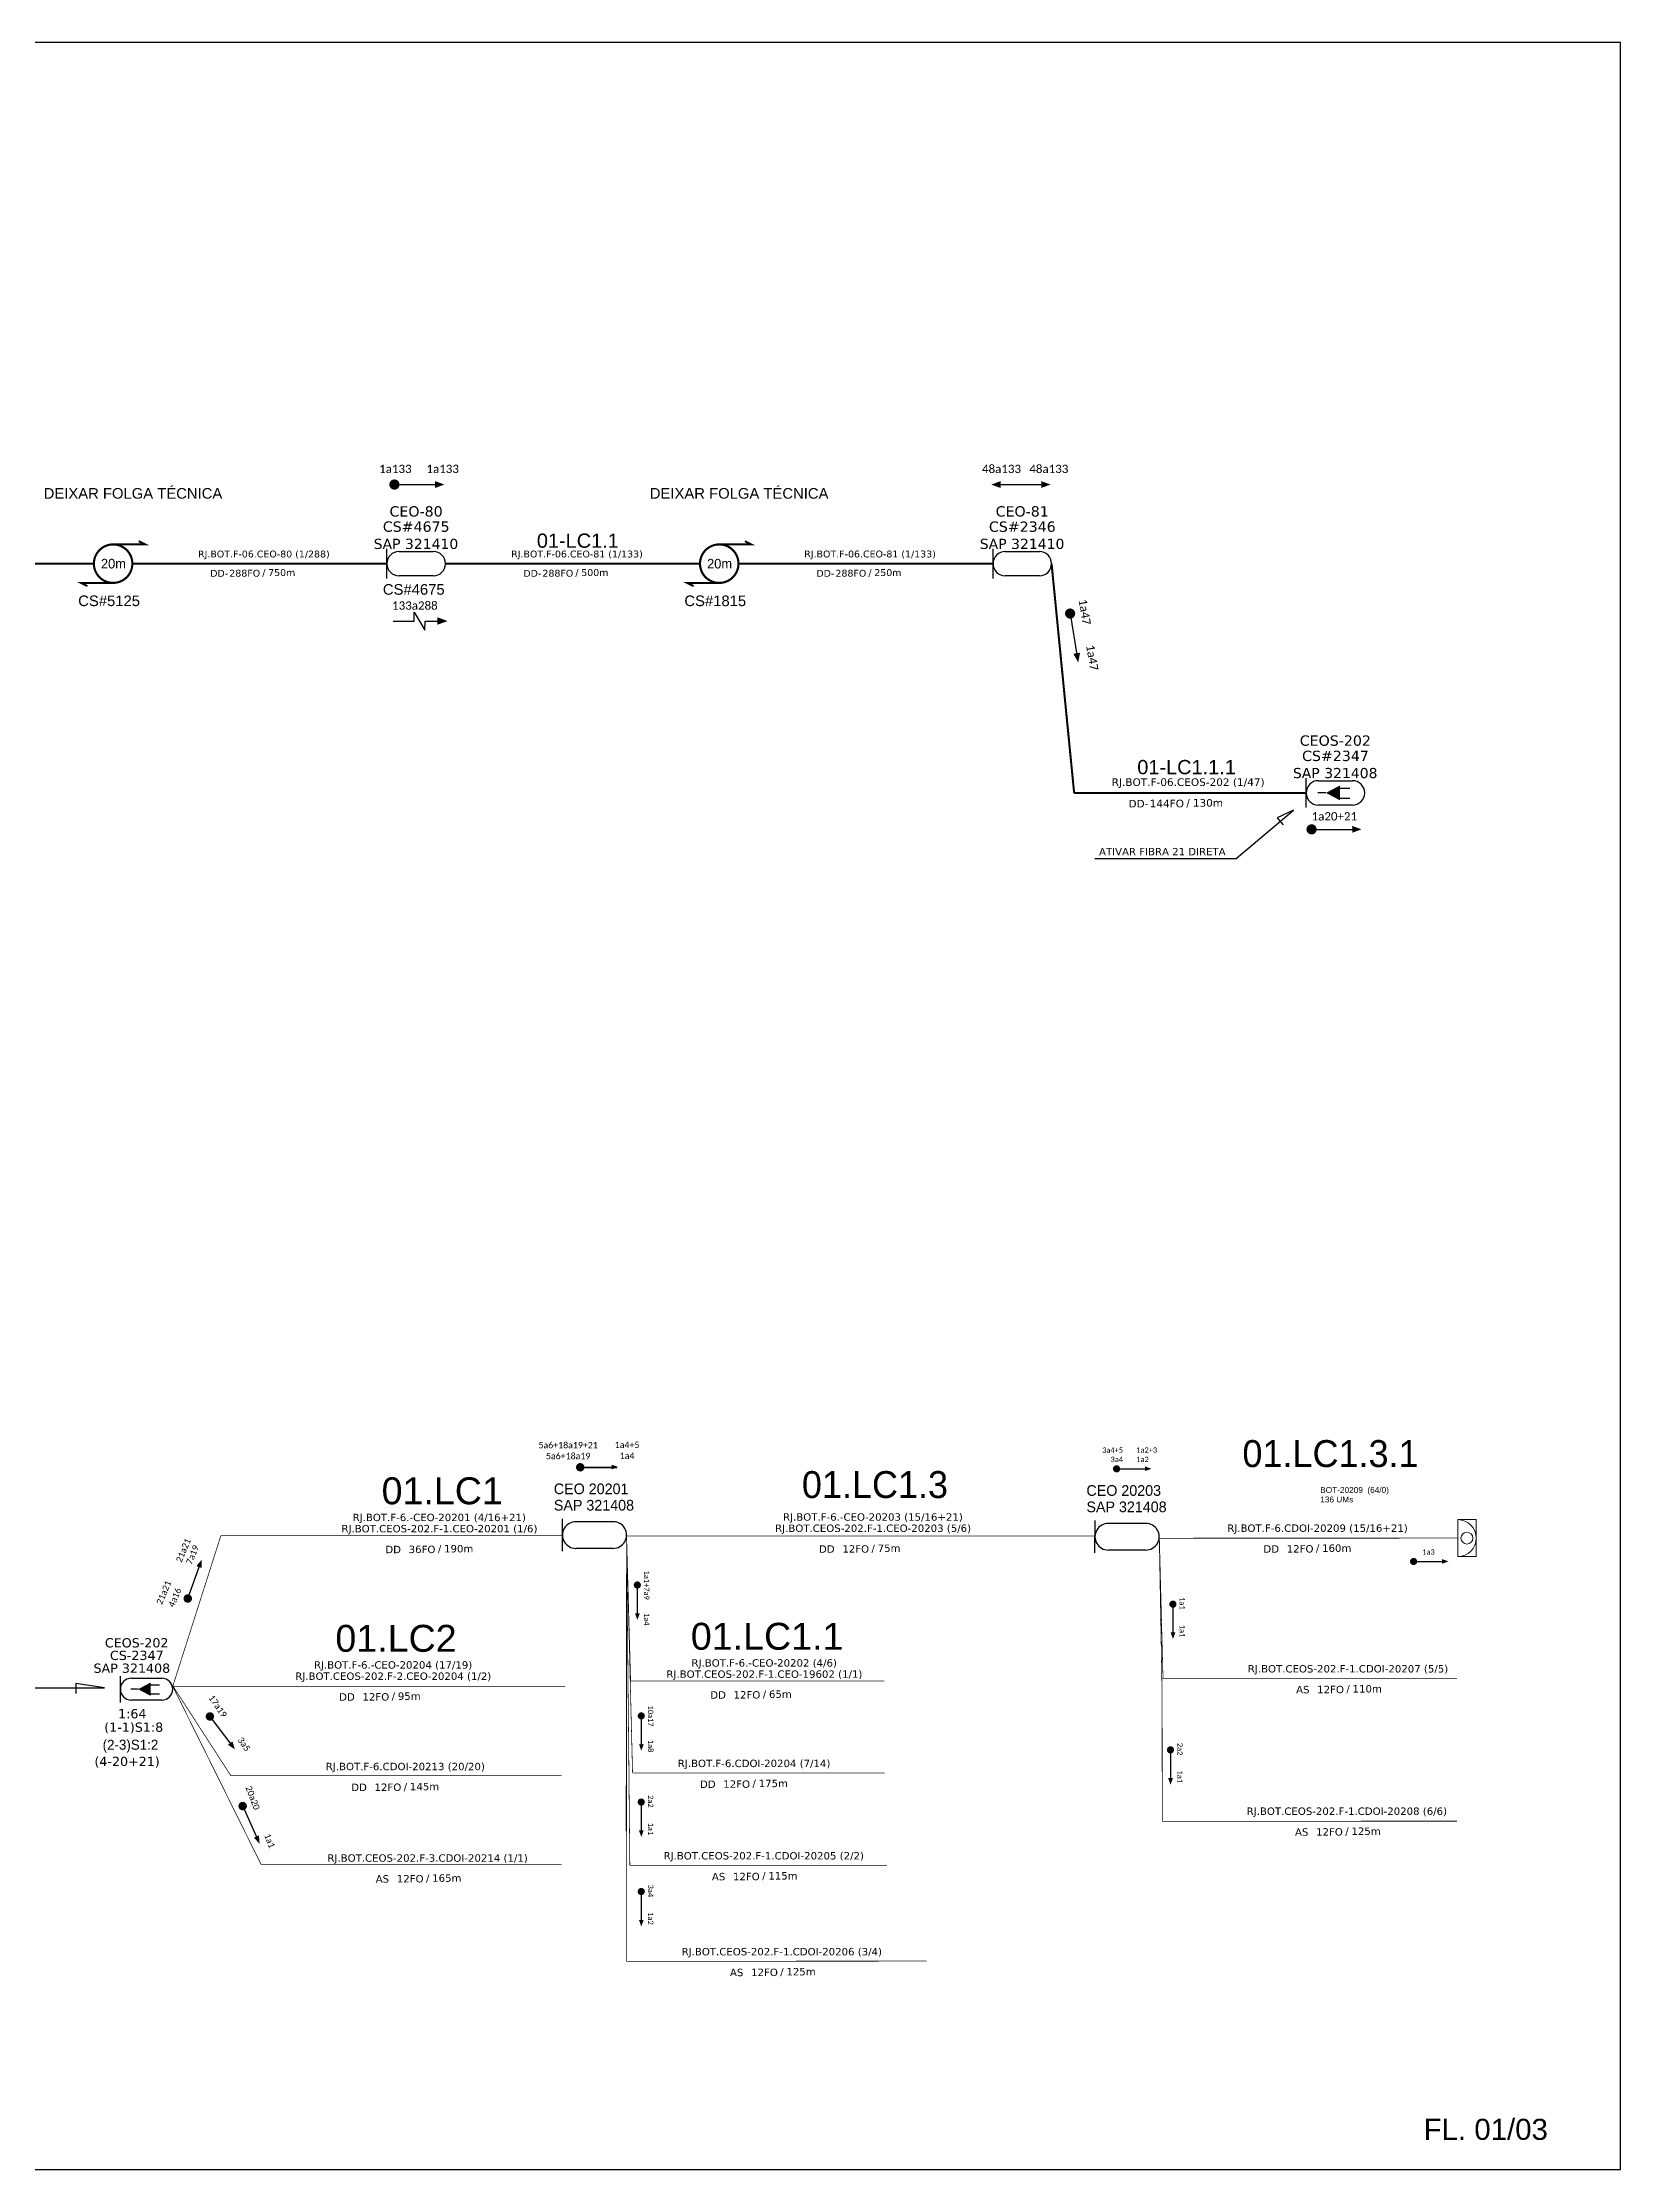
# Model space of a CAD drawing. Header units: inches. Extents: x 3370 to 6145, y 84 to 678.
# Drawn here: x 3768 to 4208, y 84 to 678 of the extents above; entities that cross this region are included whole.
import ezdxf
from ezdxf.enums import TextEntityAlignment as Align

# ---------------------------------------------------------------- set-up
doc = ezdxf.new("R2010")
doc.units = ezdxf.units.IN
doc.header["$MEASUREMENT"] = 0
doc.linetypes.add('ARILSUPP', pattern=[2.98, 1.42, -0.71, 0.14, -0.71])
for name, color, linetype, lineweight in [("20.0-LEGENDA DOS CDO'S", 1, 'Continuous', 0), ('20.1-CDO_INTERIOR', 1, 'Continuous', 0), ('40.1-ETIQUETAS', 1, 'Continuous', 20)]:
    doc.layers.add(name, color=color, linetype=linetype, lineweight=lineweight)
for name, color, linetype in [('20.4-CEOS', 1, 'Continuous'), ('20.5-CABO AÉREO', 1, 'Continuous'), ('CAP a instalar', 1, 'Continuous'), ('CEO', 1, 'Continuous'), ('LC1', 3, 'Continuous'), ('SETA', 7, 'Continuous'), ('surveys', 7, 'Continuous'), ('surveys legendas', 7, 'Continuous'), ('texto', 255, 'Continuous'), ('Txtruas', 150, 'Continuous')]:
    doc.layers.add(name, color=color, linetype=linetype)
doc.styles.add('ARIAL', font='arial.ttf')
doc.styles.add('siredit', font='verdana.ttf')
doc.linetypes.add('FENCELINE1', pattern='A,0.25,-0.1,[133,ltypeshp.shx,S=0.1,R=0,X=-0.1,Y=0],-0.1,1', length=1.45)

# ---------------------------------------------------------------- blocks, each defined once
blk = doc.blocks.new('A$C0CDF1BB7')
at = {"layer": 'Txtruas'}
blk.add_line((9.78, 5.66), (2.58, 5.66), dxfattribs=at)
for points in [[(0, 0), (0.01, 6.19)], [(9.77, 0.52), (2.57, 0.52)]]:
    blk.add_lwpolyline(points, dxfattribs=at)
for centre, start, end in [((2.57, 3.09), 89.9211, 269.9225), ((9.78, 3.09), 269.9211, 89.9225)]:
    blk.add_arc(centre, 2.57, start, end, dxfattribs=at)
blk = doc.blocks.new('ETIQUETA_RS5F')
at = {"layer": '40.1-ETIQUETAS', "color": 0, "style": 'siredit'}
blk.add_text('/', height=1.5, dxfattribs=at).set_placement((1.55, -1.95), align=Align.MIDDLE_RIGHT)
for tag, p in [('ETIQUETA_R_PRIMARIA', (1.18, 4.1)), ('ETIQUETA_R_SECUNDARIA', (1.18, 2.1)), ('F_ATIVAS/F_MORTAS', (1.11, -4.24))]:
    blk.add_attdef(tag, text='', height=1.5, dxfattribs=at).set_placement(p, align=Align.MIDDLE_CENTER)
for tag, p in [('TIPO_CABO', (-6.62, -2.12)), ('CAP_CABO', (0.37, -2.09))]:
    blk.add_attdef(tag, text='', height=1.5, dxfattribs=at).set_placement(p, align=Align.MIDDLE_RIGHT)
blk.add_attdef('METROS', text='', height=1.5, dxfattribs=at).set_placement((2.11, -1.95), align=Align.MIDDLE_LEFT)
for tag, p in [('FUSÃO_1', (0.82, -8.39)), ('FUSÃO_2', (0.82, -10.6)), ('FUSÃO_3', (0.82, -12.93)), ('FUSÃO_4', (0.82, -15.14)), ('FUSÃO_5', (0.82, -17.16))]:
    blk.add_attdef(tag, text='', height=1.5, dxfattribs=at).set_placement(p, align=Align.CENTER)
blk = doc.blocks.new('CDOI_INT')
at = {"layer": '20.1-CDO_INTERIOR', "color": 0, "lineweight": 18}
blk.add_lwpolyline([(4.25, -4.25), (4.25, 4.25), (0, 4.25), (0, -4.25)], close=True, dxfattribs=at)
blk.add_circle((2.12, 0), 1.36, dxfattribs=at)
blk.add_arc((0, 0), 4.25, 270, 90, dxfattribs=at)
at = {"layer": "20.0-LEGENDA DOS CDO'S", "color": 0, "style": 'ARIAL'}
for tag, p in [('CDO_N', (-0.08, 10.38)), ('SPLITER_1', (21.18, 10.38)), ('SPLITER_2', (21.19, 8.68)), ('SAP', (-0.08, 6.23)), ('SURVEY', (-0.08, 8.2)), ('1:XX', (5.94, -2.22)), ('UMS', (5.94, -4.24))]:
    blk.add_attdef(tag, p, '', height=1.36, dxfattribs=at)
blk.add_attdef('FIBRAS_UTILIZADAS', text='', height=1.36, dxfattribs=at).set_placement((15.34, 10.38), align=Align.CENTER)

msp = doc.modelspace()

# ---------------------------------------------------------------- linework, layer by layer
msp.add_lwpolyline([(3369.92, 84.05), (4208.49, 84.05), (4208.49, 678.05), (3369.92, 678.05), (3369.92, 84.05)])
at = {"color": 0}
for points, const_width in [([(3865.22, 554.61, 1), (3866.65, 554.61, 1)], 1.42), ([(3787.34, 537.89, 1.000012), (3787.34, 527.14, 0.999978)], 0.597), ([(3956.69, 537.89, 1.000012), (3956.69, 527.14, 0.999978)], 0.597), ([(4054.6, 519.28, 1), (4054.83, 517.88, 1)], 1.42), ([(3917.85, 280.74, 1), (3917.85, 279.56, 1)], 1.17), ([(3807.99, 242.95, 1), (3808.39, 244.06, 1)], 1.18), ([(3933.8, 247.77, 1), (3933.8, 246.77, 1)], 1), ([(3814.03, 211.03, 1), (3814.74, 210.09, 1)], 1.18), ([(3934.9, 211.23, 1), (3934.9, 210.23, 1)], 1), ([(3823.3, 186.08, 1), (3823.78, 185, 1)], 1.18), ([(3934.9, 187.16, 1), (3934.9, 186.16, 1)], 1), ([(3934.9, 162.16, 1), (3934.9, 161.16, 1)], 1)]:
    msp.add_lwpolyline(points, format="xyb", close=True, dxfattribs=dict(at, const_width=const_width))
for points in [[(3865.94, 554.61), (3877.29, 554.61)], [(4035.29, 554.61), (4046.64, 554.61)], [(3871.47, 516.47), (3871.47, 518.99), (3874.47, 513.96), (3874.48, 516.47)]]:
    msp.add_lwpolyline(points, dxfattribs=at)
at = {"color": 0, "const_width": 0.56}
for points in [[(3787.34, 537.89), (3796.3, 537.89), (3794.51, 538.79)], [(3956.69, 537.89), (3965.65, 537.89), (3963.86, 538.79)], [(3787.34, 527.14), (3778.38, 527.14), (3780.17, 526.24)], [(3956.69, 527.14), (3947.73, 527.14), (3949.52, 526.24)]]:
    msp.add_lwpolyline(points, dxfattribs=at)
at = {"color": 1}
for points in [[(4061.63, 450.14), (4101.12, 450.14), (4117.12, 463.7), (4112.56, 461.5), (4114.2, 459.62)], [(3721.61, 218.53), (3784.93, 218.53), (3776.93, 219.79), (3776.93, 216.99)]]:
    msp.add_lwpolyline(points, dxfattribs=at)
at = {"color": 7, "const_width": 1.42}
msp.add_lwpolyline([(4121.46, 458.31, 1), (4122.89, 458.32, 1)], format="xyb", close=True, dxfattribs=at)
at = {"color": 7}
msp.add_lwpolyline([(4122.17, 458.31), (4133.53, 458.31)], dxfattribs=at)
at = {"const_width": 1}
for points in [[(4067.2, 279.72, 1), (4068.2, 279.72, 1)], [(4150.18, 253.85, 1), (4151.18, 253.85, 1)], [(4083.44, 242.43, 1), (4083.44, 241.43, 1)], [(4082.76, 201.74, 1), (4082.76, 200.74, 1)]]:
    msp.add_lwpolyline(points, format="xyb", close=True, dxfattribs=at)
at = {"layer": '20.4-CEOS', "color": 0}
for p, q in [((3867.24, 535.92), (3876.79, 535.92)), ((4036.59, 535.92), (4046.14, 535.92)), ((3876.79, 529.11), (3867.24, 529.11)), ((4046.14, 529.11), (4036.59, 529.11))]:
    msp.add_line(p, q, dxfattribs=at)
at = {"layer": '20.4-CEOS', "color": 5}
for p, q in [((4124.07, 471.91), (4133.62, 471.91)), ((4133.62, 465.1), (4124.07, 465.1)), ((3792.4, 221.23), (3800.94, 221.23)), ((3800.94, 215.14), (3792.4, 215.14))]:
    msp.add_line(p, q, dxfattribs=at)
at = {"layer": '20.4-CEOS', "color": 0}
for points in [[(3863.83, 528.41), (3863.83, 536.62)], [(4033.18, 528.41), (4033.18, 536.62)]]:
    msp.add_lwpolyline(points, dxfattribs=at)
at = {"layer": '20.4-CEOS', "color": 5}
for points in [[(4120.66, 464.4), (4120.66, 472.61)], [(4129.97, 469.85), (4132.87, 469.85)], [(4126.21, 468.5), (4123.91, 468.5)], [(4129.97, 467.02), (4132.87, 467.02)], [(3789.36, 214.51), (3789.36, 221.85)], [(3794.32, 218.18), (3792.26, 218.18)], [(3797.69, 219.39), (3800.28, 219.39)], [(3797.69, 216.86), (3800.28, 216.86)]]:
    msp.add_lwpolyline(points, dxfattribs=at)
for points in [[(4126.21, 468.5, 0, 4.2, 0), (4130.15, 468.5, 4.2, 4.2, 0)], [(3794.32, 218.18, 0, 3.76, 0), (3797.84, 218.18, 3.76, 3.76, 0)]]:
    msp.add_lwpolyline(points, format="xyseb", dxfattribs=at)
at = {"layer": '20.4-CEOS', "color": 0}
for centre, start, end in [((3867.24, 532.52), 90, 270), ((3876.79, 532.52), 270, 90), ((4036.59, 532.52), 90, 270), ((4046.14, 532.52), 270, 90)]:
    msp.add_arc(centre, 3.4, start, end, dxfattribs=at)
at = {"layer": '20.4-CEOS', "color": 5}
for centre, radius, start, end in [((4124.07, 468.5), 3.4, 90, 270), ((4133.62, 468.5), 3.4, 270, 90), ((3792.4, 218.18), 3.04, 90, 270), ((3800.94, 218.18), 3.04, 270, 90)]:
    msp.add_arc(centre, radius, start, end, dxfattribs=at)
at = {"layer": '20.5-CABO AÉREO', "color": 0, "ltscale": 8, "const_width": 0.569}
for points in [[(3710.84, 532.52), (3781.96, 532.52)], [(3792.71, 532.52), (3863.83, 532.52)], [(3880.19, 532.52), (3951.31, 532.52)], [(3962.06, 532.52), (4033.18, 532.52)], [(4049.54, 532.52), (4055.84, 468.5)], [(4055.84, 468.5), (4120.66, 468.5)]]:
    msp.add_lwpolyline(points, dxfattribs=at)
at = {"layer": 'CAP a instalar', "color": 5, "ltscale": 5, "const_width": 0.2}
for points in [[(3817.44, 261.05), (3804.01, 218.99)], [(3817.44, 261.05), (3853.07, 261.05)], [(3853.07, 261.05), (3912.89, 261.05)], [(3930.8, 260.98), (4010.68, 260.96)], [(4010.68, 260.96), (4061.67, 260.94)]]:
    msp.add_lwpolyline(points, dxfattribs=at)
at = {"layer": 'CAP a instalar', "color": 0, "ltscale": 5, "const_width": 0.2}
for points in [[(3930.8, 260.98), (3930.67, 178.49)], [(3930.8, 260.98), (3932.47, 194.77)], [(3930.8, 260.98), (3931.71, 169.02)], [(3930.8, 260.98), (3930.83, 142.19)], [(3930.8, 260.98), (3931.93, 220.44), (4002.85, 220.44)], [(4079.62, 260.52), (4080.42, 216.77)], [(4080.67, 221.27), (4079.66, 260.44)], [(4080.57, 221.24), (4162.84, 221.24)], [(3804.01, 218.99), (3913.66, 218.99)], [(3804.01, 218.99), (3828.68, 169.25)], [(3804.05, 219.06), (3820.22, 194.05)], [(4080.42, 216.77), (4080.46, 181.29)], [(3820.22, 194.05), (3912.68, 194.05)], [(3932.47, 194.77), (4002.9, 194.81)], [(4080.46, 181.29), (4162.84, 181.33)], [(3828.68, 169.25), (3912.68, 169.25)], [(3931.71, 169.02), (4003.53, 169.01)], [(3930.83, 142.19), (4014.6, 142.24)]]:
    msp.add_lwpolyline(points, dxfattribs=at)
at = {"layer": 'CAP a instalar', "color": 1, "ltscale": 5, "const_width": 0.2}
msp.add_lwpolyline([(4079.77, 260.35), (4163, 260.37)], dxfattribs=at)
at = {"layer": 'SETA', "color": 0}
for points in [[(4054.71, 518.58), (4056.71, 506.51)], [(3865.57, 516.47), (3871.47, 516.47)], [(3874.48, 516.47), (3879.02, 516.47)], [(3917.89, 280.09), (3928.05, 280.09)], [(3928.05, 280.09), (3917.89, 280.09)], [(3808.19, 243.5), (3811.64, 253.06)], [(3933.8, 247.27), (3933.8, 238.67)], [(3814.39, 210.56), (3820.53, 202.46)], [(3934.9, 210.73), (3934.9, 202.14)], [(3823.54, 185.54), (3827.69, 176.27)], [(3934.9, 186.66), (3934.9, 178.06)], [(3934.9, 161.66), (3934.9, 153.06)]]:
    msp.add_lwpolyline(points, dxfattribs=at)
at = {"layer": 'SETA'}
for points in [[(4067.7, 279.72), (4076.3, 279.74)], [(4150.68, 253.85), (4159.27, 253.85)], [(4083.44, 241.93), (4083.44, 233.33)], [(4082.76, 201.24), (4082.76, 192.65)]]:
    msp.add_lwpolyline(points, dxfattribs=at)
at = {"layer": 'SETA', "color": 0}
for points in [[(3877.28, 555.56), (3879.89, 554.62), (3877.29, 553.66)], [(4035.29, 553.66), (4032.68, 554.6), (4035.28, 555.56)], [(4046.63, 555.56), (4049.24, 554.62), (4046.64, 553.66)], [(3877.94, 517.54), (3880.8, 516.49), (3877.94, 515.45)], [(4057.5, 507.64), (4056.99, 504.91), (4055.63, 507.33)], [(3918.71, 280.89), (3916.54, 280.1), (3918.71, 279.32)], [(3926.63, 280.89), (3928.46, 280.23), (3926.63, 279.56)], [(3810.61, 252.57), (3812.08, 254.34), (3812.09, 252.03)], [(3934.48, 239.36), (3933.82, 237.53), (3933.15, 239.36)], [(3820.68, 203.6), (3821.36, 201.4), (3819.42, 202.65)], [(3935.58, 202.83), (3934.91, 200.99), (3934.25, 202.82)], [(3935.58, 178.75), (3934.91, 176.92), (3934.25, 178.75)], [(3828.09, 177.34), (3828.26, 175.04), (3826.65, 176.7)], [(3935.58, 153.75), (3934.91, 151.92), (3934.25, 153.75)]]:
    msp.add_solid(points, dxfattribs=at)
at = {"layer": 'SETA', "color": 7}
msp.add_solid([(4133.52, 459.26), (4136.13, 458.33), (4133.53, 457.36)], dxfattribs=at)
at = {"layer": 'SETA'}
for points in [[(4075.61, 280.42), (4077.44, 279.75), (4075.61, 279.08)], [(4158.58, 254.53), (4160.42, 253.87), (4158.58, 253.2)], [(4084.12, 234.02), (4083.45, 232.19), (4082.79, 234.02)], [(4083.44, 193.34), (4082.78, 191.5), (4082.11, 193.34)]]:
    msp.add_solid(points, dxfattribs=at)
at = {"layer": 'Txtruas', "color": 5}
msp.add_line((3927.08, 264.96), (3916.62, 264.96), dxfattribs=at)
for points in [[(3912.88, 256.74), (3912.89, 265.73)], [(3927.07, 257.5), (3916.61, 257.5)]]:
    msp.add_lwpolyline(points, dxfattribs=at)
for centre, start, end in [((3916.61, 261.23), 89.92108, 269.92248), ((3927.07, 261.23), 269.92108, 89.92248)]:
    msp.add_arc(centre, 3.73, start, end, dxfattribs=at)

# ---------------------------------------------------------------- block references
at = {"layer": 'CAP a instalar', "linetype": 'FENCELINE1', "ltscale": 7}
ref = msp.add_blockref('CDOI_INT', (4163, 260.37), dxfattribs=dict(at, xscale=1.215416254941374, yscale=1.215416254985029, zscale=1.215416254985029))
ref.add_attrib('CDO_N', 'BOT-20209', (4124.59, 272.99), dxfattribs={"layer": "20.0-LEGENDA DOS CDO'S", "color": 0, "height": 1.653, "style": 'ARIAL'})
ref.add_attrib('FIBRAS_UTILIZADAS', '(64/0)', dxfattribs={"layer": "20.0-LEGENDA DOS CDO'S", "color": 0, "height": 1.653, "style": 'ARIAL'}).set_placement((4140.79, 272.99), align=Align.CENTER)
ref.add_attrib('SURVEY', '136 UMs', (4124.59, 270.34), dxfattribs={"layer": "20.0-LEGENDA DOS CDO'S", "color": 0, "height": 1.653, "style": 'ARIAL'})
ref = msp.add_blockref('ETIQUETA_RS5F', (4122.21, 260.26), dxfattribs=dict(at, xscale=1.378472709562629, yscale=1.378472709548077, zscale=1.378472709545349))
ref.add_attrib('ETIQUETA_R_SECUNDARIA', 'RJ.BOT.F-6.CDOI-20209 (15/16+21)', dxfattribs={"layer": '40.1-ETIQUETAS', "color": 0, "height": 2.0677, "style": 'siredit'}).set_placement((4123.84, 263.16), align=Align.MIDDLE_CENTER)
ref.add_attrib('TIPO_CABO', 'DD', dxfattribs={"layer": '40.1-ETIQUETAS', "color": 0, "height": 2.068, "style": 'siredit'}).set_placement((4113.09, 257.34), align=Align.MIDDLE_RIGHT)
ref.add_attrib('CAP_CABO', '12FO', dxfattribs={"layer": '40.1-ETIQUETAS', "color": 0, "height": 2.068, "style": 'siredit'}).set_placement((4122.71, 257.37), align=Align.MIDDLE_RIGHT)
ref.add_attrib('METROS', '160m', dxfattribs={"layer": '40.1-ETIQUETAS', "color": 0, "height": 2.068, "style": 'siredit'}).set_placement((4125.12, 257.57), align=Align.MIDDLE_LEFT)
at = {"layer": 'CAP a instalar', "color": 0, "linetype": 'FENCELINE1', "ltscale": 7}
ref = msp.add_blockref('ETIQUETA_RS5F', (4130.72, 220.98), dxfattribs=dict(at, xscale=1.378472709562629, yscale=1.378472709548077, zscale=1.378472709545349))
ref.add_attrib('ETIQUETA_R_SECUNDARIA', 'RJ.BOT.CEOS-202.F-1.CDOI-20207 (5/5)', dxfattribs={"layer": '40.1-ETIQUETAS', "color": 0, "height": 2.0677, "style": 'siredit'}).set_placement((4132.35, 223.88), align=Align.MIDDLE_CENTER)
ref.add_attrib('TIPO_CABO', 'AS', dxfattribs={"layer": '40.1-ETIQUETAS', "color": 0, "height": 2.068, "style": 'siredit'}).set_placement((4121.6, 218.07), align=Align.MIDDLE_RIGHT)
ref.add_attrib('CAP_CABO', '12FO', dxfattribs={"layer": '40.1-ETIQUETAS', "color": 0, "height": 2.068, "style": 'siredit'}).set_placement((4131.22, 218.1), align=Align.MIDDLE_RIGHT)
ref.add_attrib('METROS', '110m', dxfattribs={"layer": '40.1-ETIQUETAS', "color": 0, "height": 2.068, "style": 'siredit'}).set_placement((4133.63, 218.29), align=Align.MIDDLE_LEFT)
at = {"layer": 'CAP a instalar', "color": 0, "ltscale": 5}
ref = msp.add_blockref('ETIQUETA_RS5F', (4130.41, 181.21), dxfattribs=dict(at, xscale=1.378472709562629, yscale=1.378472709548077, zscale=1.378472709545349))
ref.add_attrib('ETIQUETA_R_SECUNDARIA', 'RJ.BOT.CEOS-202.F-1.CDOI-20208 (6/6)', dxfattribs={"layer": '40.1-ETIQUETAS', "color": 0, "height": 2.0677, "style": 'siredit'}).set_placement((4132.04, 184.11), align=Align.MIDDLE_CENTER)
ref.add_attrib('TIPO_CABO', 'AS', dxfattribs={"layer": '40.1-ETIQUETAS', "color": 0, "height": 2.068, "style": 'siredit'}).set_placement((4121.29, 178.3), align=Align.MIDDLE_RIGHT)
ref.add_attrib('CAP_CABO', '12FO', dxfattribs={"layer": '40.1-ETIQUETAS', "color": 0, "height": 2.068, "style": 'siredit'}).set_placement((4130.91, 178.33), align=Align.MIDDLE_RIGHT)
ref.add_attrib('METROS', '125m', dxfattribs={"layer": '40.1-ETIQUETAS', "color": 0, "height": 2.068, "style": 'siredit'}).set_placement((4133.32, 178.52), align=Align.MIDDLE_LEFT)
at = {"layer": 'surveys', "color": 5, "linetype": 'FENCELINE1', "ltscale": 500, "xscale": 1.452576487907208, "yscale": 1.452576487899932, "zscale": 1.452576487902888}
msp.add_blockref('A$C0CDF1BB7', (4061.67, 256.28), dxfattribs=at)

# ---------------------------------------------------------------- texts
at = {"color": 0, "style": 'ARIAL'}
for s, height, p in [('DEIXAR FOLGA TÉCNICA', 2.9635, (3767.93, 550.67)), ('DEIXAR FOLGA TÉCNICA', 2.9635, (3937.29, 550.67)), ('CS#5125', 2.964, (3777.59, 520.66)), ('CS#4675', 2.964, (3862.71, 523.84)), ('CS#1815', 2.964, (3946.94, 520.66))]:
    msp.add_text(s, height=height, rotation=359.98667, dxfattribs=at).set_placement(p)
at = {"color": 0}
for p in [(3783.93, 531.17), (3953.28, 531.17)]:
    msp.add_text('20m', height=2.688, dxfattribs=at).set_placement(p)
at = {"char_height": 1.5, "width": 25.3588, "attachment_point": 5}
for s, insert, rotation in [('{\\fCalibri|b0|i0|c0|p34;\\C1;3a4+5\\C7;       \\C1;1a2+3}', (4071.35, 284.94), 0.13698), ('\\C7;\\fCalibri|b0|i0|c0|p34;3a4       1a2', (4071.35, 282.35), 0.13698), ('\\C7;\\fCalibri|b0|i0|c0|p34;1a1        1a1', (4086.06, 238.27), 270.01323), ('\\C7;\\fCalibri|b0|i0|c0|p34;2a2        1a1', (4085.39, 197.59), 270.01323)]:
    msp.add_mtext(s, dxfattribs=dict(at, insert=insert, rotation=rotation))
at = {"insert": (4154.33, 256.48), "char_height": 1.5, "width": 25.3588, "attachment_point": 5}
msp.add_mtext('{\\fCalibri|b0|i0|c0|p34;\\C7;  1a3}', dxfattribs=at)
at = {"color": 0, "char_height": 1.5, "width": 25.3588, "attachment_point": 5, "rotation": 270.01323}
for s, insert in [('\\C7;\\fCalibri|b0|i0|c0|p34;1a1+7a9       1a4', (3936.43, 243.62)), ('\\C7;\\fCalibri|b0|i0|c0|p34;10a17       1a8', (3937.53, 207.08)), ('\\C7;\\fCalibri|b0|i0|c0|p34;2a2        1a1', (3937.53, 183)), ('\\C7;\\fCalibri|b0|i0|c0|p34;3a4        1a2', (3937.53, 158))]:
    msp.add_mtext(s, dxfattribs=dict(at, insert=insert))
at = {"layer": '20.4-CEOS', "color": 0, "style": 'siredit'}
for s, height, p in [('CS#4675', 2.884, (3872.02, 542.86)), ('CS#2346', 2.884, (4041.37, 542.85)), ('SAP 321410', 2.845, (3871.95, 538.05)), ('SAP 321410', 2.845, (4041.3, 538.05))]:
    msp.add_text(s, height=height, dxfattribs=at).set_placement(p, align=Align.MIDDLE_CENTER)
at = {"layer": '20.4-CEOS', "color": 5, "style": 'siredit'}
for s, height, p in [('SAP 321408', 2.845, (4128.78, 474.04)), ('CS#2347', 2.884, (4128.85, 478.84))]:
    msp.add_text(s, height=height, dxfattribs=at).set_placement(p, align=Align.MIDDLE_CENTER)
at = {"layer": '20.4-CEOS', "color": 1, "style": 'siredit'}
for s, height, p in [('ATIVAR FIBRA 21 DIRETA ', 2.0635, (4080.93, 453.12)), ('(4-20+21)', 2.579, (3791.24, 199.3))]:
    msp.add_text(s, height=height, dxfattribs=at).set_placement(p, align=Align.TOP_CENTER)
at = {"layer": '20.4-CEOS', "color": 5, "style": 'siredit'}
for s, p in [('CEOS-202', (3793.92, 232.43)), ('CS-2347', (3793.96, 228.91)), ('SAP 321408', (3792.57, 225.34)), ('(1-1)S1:8', (3793.1, 208.86)), ('1:64', (3792.69, 212.62))]:
    msp.add_text(s, height=2.579, dxfattribs=at).set_placement(p, align=Align.TOP_CENTER)
at = {"layer": '40.1-ETIQUETAS', "color": 0, "style": 'siredit'}
for s, height, p in [('RJ.BOT.F-06.CEO-80 (1/288)', 1.9202, (3829.46, 535.21)), ('RJ.BOT.F-06.CEO-81 (1/133)', 1.9202, (3916.94, 535.21)), ('RJ.BOT.F-06.CEO-81 (1/133)', 1.9202, (3998.82, 535.21)), ('RJ.BOT.F-06.CEOS-202 (1/47)', 2.1336, (4087.69, 471.5)), ('RJ.BOT.F-6.-CEO-20204 (17/19)', 2.0677, (3865.56, 224.96)), ('RJ.BOT.F-6.-CEO-20202 (4/6)', 2.0677, (3969.25, 225.52)), ('RJ.BOT.CEOS-202.F-2.CEO-20204 (1/2)', 2.0677, (3865.61, 221.82)), ('RJ.BOT.CEOS-202.F-1.CEO-19602 (1/1)', 2.0677, (3969.3, 222.39)), ('RJ.BOT.F-6.CDOI-20213 (20/20)', 2.0677, (3868.98, 196.59)), ('RJ.BOT.F-6.CDOI-20204 (7/14)', 2.0677, (3966.42, 197.46)), ('RJ.BOT.CEOS-202.F-1.CDOI-20205 (2/2)', 2.0677, (3969.12, 171.66)), ('RJ.BOT.CEOS-202.F-3.CDOI-20214 (1/1)', 2.0677, (3875.2, 171.03)), ('RJ.BOT.CEOS-202.F-1.CDOI-20206 (3/4)', 2.0677, (3974.17, 144.88))]:
    msp.add_text(s, height=height, dxfattribs=at).set_placement(p, align=Align.MIDDLE_CENTER)
for s, height, p in [('DD-', 1.92, (3819.48, 529.81)), ('288FO', 1.92, (3828.42, 529.84)), ('/', 1.92, (3829.89, 530.02)), ('DD-', 1.92, (3906.96, 529.81)), ('288FO', 1.92, (3915.9, 529.84)), ('/', 1.92, (3917.37, 530.02)), ('DD-', 1.92, (3988.83, 529.81)), ('288FO', 1.92, (3997.77, 529.84)), ('/', 1.92, (3999.24, 530.02)), ('DD-', 2.134, (4076.59, 465.49)), ('144FO', 2.134, (4086.52, 465.53)), ('/', 2.13, (4088.16, 465.72)), ('DD', 2.068, (3854.86, 216.01)), ('12FO', 2.068, (3864.48, 216.04)), ('/', 2.07, (3866.11, 216.23)), ('DD', 2.068, (3958.55, 216.57)), ('12FO', 2.068, (3968.17, 216.6)), ('/', 2.07, (3969.8, 216.79)), ('DD', 2.068, (3858.23, 190.77)), ('12FO', 2.068, (3867.86, 190.8)), ('/', 2.07, (3869.49, 190.99)), ('DD', 2.068, (3955.67, 191.64)), ('12FO', 2.068, (3965.29, 191.67)), ('/', 2.07, (3966.92, 191.87)), ('/', 2.07, (3875.71, 165.43)), ('AS', 2.068, (3958.37, 165.84)), ('12FO', 2.068, (3967.99, 165.87)), ('/', 2.07, (3969.62, 166.06)), ('AS', 2.068, (3864.45, 165.21)), ('12FO', 2.068, (3874.08, 165.24)), ('AS', 2.068, (3963.42, 139.07)), ('12FO', 2.068, (3973.05, 139.1)), ('/', 2.07, (3974.68, 139.29))]:
    msp.add_text(s, height=height, dxfattribs=at).set_placement(p, align=Align.MIDDLE_RIGHT)
for s, height, p in [('750m', 1.92, (3830.65, 530.02)), ('500m', 1.92, (3918.13, 530.02)), ('250m', 1.92, (4000, 530.02)), ('130m', 2.134, (4089.01, 465.72)), ('95m', 2.068, (3866.89, 216.23)), ('65m', 2.068, (3970.58, 216.79)), ('145m', 2.068, (3870.26, 190.99)), ('175m', 2.068, (3967.7, 191.87)), ('165m', 2.068, (3876.48, 165.43)), ('115m', 2.068, (3970.4, 166.06)), ('125m', 2.068, (3975.45, 139.29))]:
    msp.add_text(s, height=height, dxfattribs=at).set_placement(p, align=Align.MIDDLE_LEFT)
at = {"layer": '40.1-ETIQUETAS', "color": 5, "style": 'siredit'}
for s, p in [('RJ.BOT.F-6.-CEO-20203 (15/16+21)', (3999.62, 266.27)), ('RJ.BOT.CEOS-202.F-1.CEO-20201 (1/6)', (3878.52, 263.02)), ('RJ.BOT.F-6.-CEO-20201 (4/16+21)', (3878.47, 266.15)), ('RJ.BOT.CEOS-202.F-1.CEO-20203 (5/6)', (3999.67, 263.14))]:
    msp.add_text(s, height=2.0677, dxfattribs=at).set_placement(p, align=Align.MIDDLE_CENTER)
for s, height, p in [('DD', 2.068, (3867.77, 257.2)), ('36FO', 2.068, (3877.39, 257.23)), ('/', 2.07, (3879.02, 257.42)), ('DD', 2.068, (3988.92, 257.32)), ('12FO', 2.068, (3998.55, 257.35)), ('/', 2.07, (4000.18, 257.55))]:
    msp.add_text(s, height=height, dxfattribs=at).set_placement(p, align=Align.MIDDLE_RIGHT)
for s, p in [('190m', (3879.8, 257.42)), ('75m', (4000.95, 257.55))]:
    msp.add_text(s, height=2.068, dxfattribs=at).set_placement(p, align=Align.MIDDLE_LEFT)
at = {"layer": '40.1-ETIQUETAS', "color": 0, "char_height": 2.3227, "width": 39.6774, "attachment_point": 5, "style": 'ARIAL'}
for s, insert in [('{\\fCalibri|b0|i0|c0|p34;1a133}', (3866.2, 558.97)), ('{\\fCalibri|b0|i0|c0|p34;1a133}', (3879.42, 558.97)), ('{\\fCalibri|b0|i0|c0|p34;48a133}', (4035.55, 558.97)), ('{\\fCalibri|b0|i0|c0|p34;48a133}', (4048.78, 558.97)), ('{\\fCalibri|b0|i0|c0|p34;133a288}', (3871.65, 520.81))]:
    msp.add_mtext(s, dxfattribs=dict(at, insert=insert))
at = {"layer": '40.1-ETIQUETAS', "color": 0, "char_height": 2.3227, "width": 39.6774, "attachment_point": 5, "rotation": 279.42571, "style": 'ARIAL'}
for insert in [(4058.8, 519.02), (4060.89, 506.26)]:
    msp.add_mtext('{\\fCalibri|b0|i0|c0|p34;1a47}', dxfattribs=dict(at, insert=insert))
at = {"layer": '40.1-ETIQUETAS', "color": 5, "insert": (4128.54, 461.94), "char_height": 2.3227, "width": 39.6774, "attachment_point": 5, "style": 'ARIAL'}
msp.add_mtext('{\\fCalibri|b0|i0|c0|p34;1a20+21}', dxfattribs=at)
at = {"layer": 'CEO', "color": 0, "style": 'siredit'}
for s, p in [('CEO-80', (3871.99, 547.12)), ('CEO-81', (4041.34, 547.12))]:
    msp.add_text(s, height=2.884, dxfattribs=at).set_placement(p, align=Align.MIDDLE_CENTER)
at = {"layer": 'CEO', "color": 5, "style": 'siredit'}
msp.add_text('CEOS-202', height=2.884, dxfattribs=at).set_placement((4128.82, 483.11), align=Align.MIDDLE_CENTER)
at = {"layer": 'LC1', "color": 0, "linetype": 'ARILSUPP', "style": 'ARIAL'}
for s, height, p in [('01-LC1.1', 3.983, (3917.18, 538.94)), ('01-LC1.1.1', 3.983, (4087.25, 475.7)), ('FL. 01/03', 5.88, (4170.86, 95.26))]:
    msp.add_text(s, height=height, dxfattribs=at).set_placement(p, align=Align.MIDDLE_CENTER)
at = {"layer": 'surveys legendas', "color": 5}
for s, p in [('CEO 20201', (3910.48, 272.64)), ('CEO 20203', (4059.28, 272.18)), ('SAP 321408', (3910.48, 268.07)), ('SAP 321408', (4059.28, 267.61))]:
    msp.add_text(s, height=2.983, dxfattribs=at).set_placement(p)
at = {"layer": 'texto', "color": 1, "char_height": 1.7727, "width": 29.9695, "attachment_point": 5}
for s, insert in [('{\\fCalibri|b0|i0|c0|p34;5a6+18a19+21}', (3914.48, 286.34)), ('{\\fCalibri|b0|i0|c0|p34;1a4+5}', (3930.94, 286.41))]:
    msp.add_mtext(s, dxfattribs=dict(at, insert=insert))
at = {"layer": 'texto', "color": 0, "attachment_point": 5}
for s, insert, char_height, width in [('01.LC1.3.1', (4127.47, 283.93), 7.521, 44.8124), ('\\C7;\\fCalibri|b0|i0|c0|p34;5a6+18a19', (3914.48, 283.29), 1.7727, 29.9695), ('{\\fCalibri|b0|i0|c0|p34;\\C7;1a4}', (3930.94, 283.36), 1.7727, 29.9695), ('01.LC1.3', (4000.2, 275.27), 7.521, 44.8124), ('\\fArial|b0|i0|c0|p0;01.LC1', (3879.29, 273.53), 7.5207, 44.8124), ('\\fArial|b0|i0|c0|p0;01.LC2', (3866.38, 232.33), 7.5207, 44.8124), ('\\fArial|b0|i0|c0|p0;01.LC1.1', (3970.07, 232.9), 7.5207, 44.8124)]:
    msp.add_mtext(s, dxfattribs=dict(at, insert=insert, char_height=char_height, width=width))
at = {"layer": 'texto', "color": 1, "char_height": 1.7727, "width": 29.9695, "attachment_point": 5, "rotation": 67.10893}
for insert in [(3806.97, 256.96), (3801.5, 245.17)]:
    msp.add_mtext('{\\fCalibri|b0|i0|c0|p34;\\C7;21a21}', dxfattribs=dict(at, insert=insert))
at = {"layer": 'texto', "color": 0, "char_height": 1.7727, "width": 29.9695, "attachment_point": 5}
for s, insert, rotation in [('\\C7;\\fCalibri|b0|i0|c0|p34;7a19', (3809.51, 255.72), 67.10893), ('\\C7;\\fCalibri|b0|i0|c0|p34;4a16', (3804.58, 243.79), 67.10893), ('\\C7;\\fCalibri|b0|i0|c0|p34;17a19', (3816.59, 213.43), 304.15289), ('\\C7;\\fCalibri|b0|i0|c0|p34;3a5', (3823.92, 202.81), 304.15289), ('\\C7;\\fCalibri|b0|i0|c0|p34;20a20', (3826.34, 187.84), 291.072), ('\\C7;\\fCalibri|b0|i0|c0|p34;1a1', (3831.07, 175.84), 291.072)]:
    msp.add_mtext(s, dxfattribs=dict(at, insert=insert, rotation=rotation))
at = {"layer": 'texto', "color": 5, "insert": (3792.19, 202.25), "char_height": 2.787, "width": 16.6072, "attachment_point": 5}
msp.add_mtext('(2-3)S1:2', dxfattribs=at)

doc.saveas('drawing.dxf')
